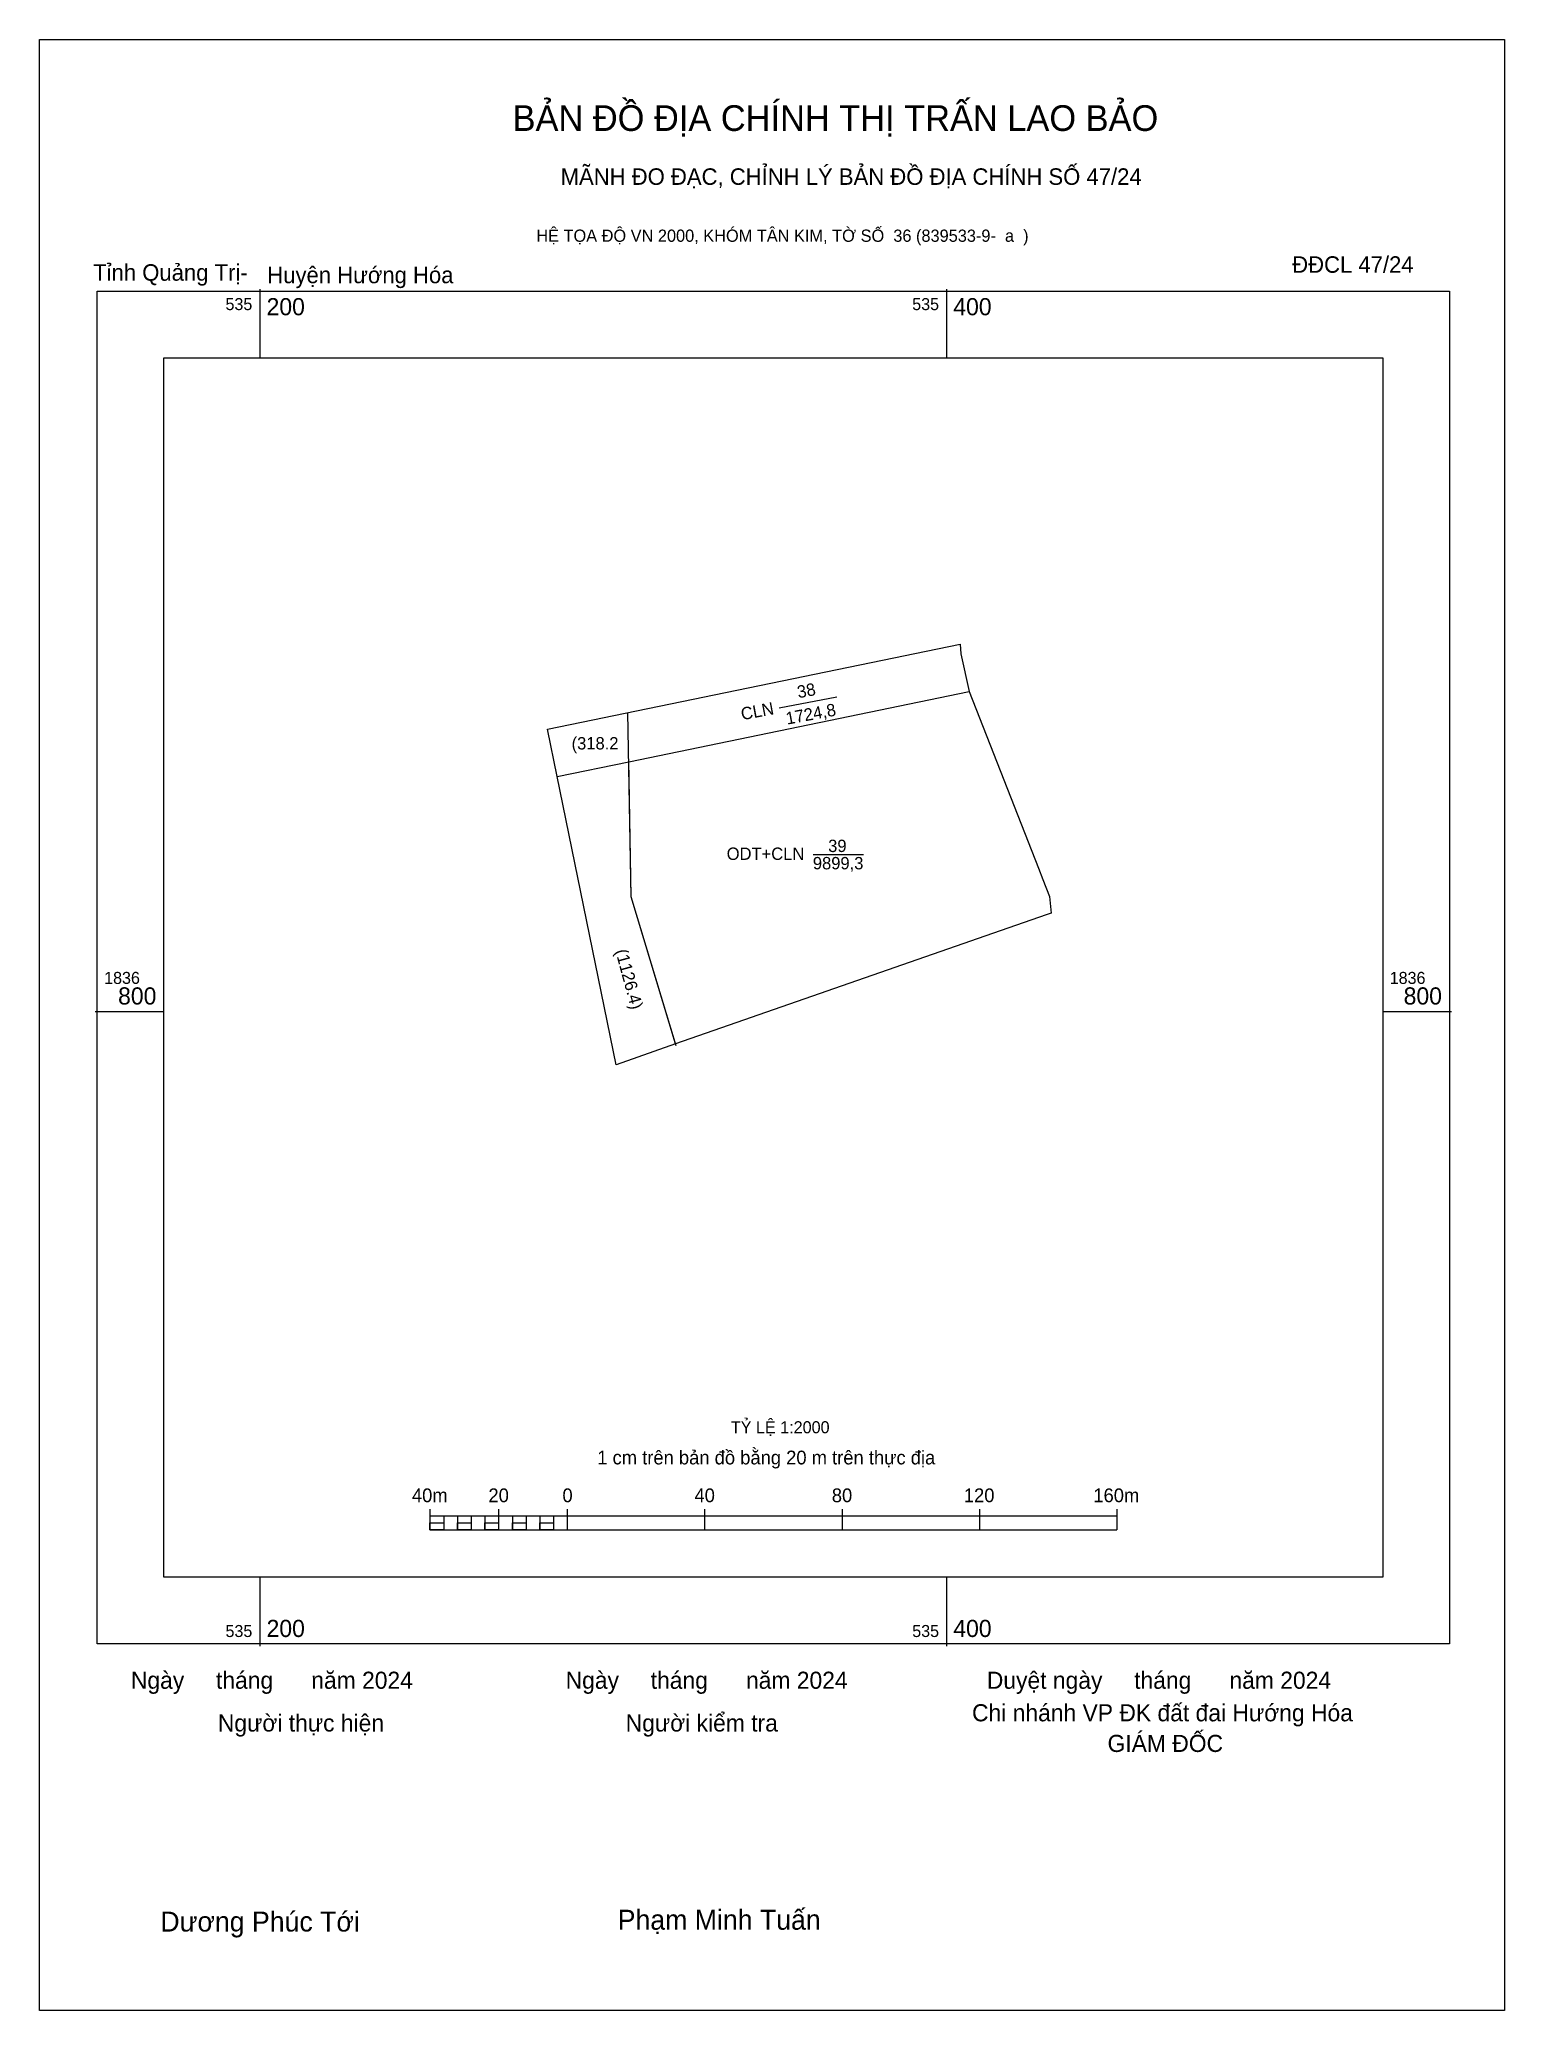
# Model space of a CAD drawing. Extents: x 535136 to 535563, y 1836509 to 1837083.
import ezdxf

# ---------------------------------------------------------------- set-up
doc = ezdxf.new("R2010")
doc.units = 0
for name, color, linetype in [('Level 10', 7, 'Continuous'), ('Level 13', 7, 'Continuous'), ('Level 14', 7, 'Continuous'), ('Level 15', 7, 'Continuous'), ('Level 54', 7, 'Continuous'), ('Level 6', 7, 'Continuous'), ('Level 62', 7, 'Continuous'), ('Level 63', 7, 'Continuous'), ('Level 9', 7, 'Continuous')]:
    doc.layers.add(name, color=color, linetype=linetype)

msp = doc.modelspace()

# ---------------------------------------------------------------- linework, layer by layer
at = {"layer": 'Level 10'}
msp.add_lwpolyline([(535286.67, 1836868.35), (535283.85, 1836882.15), (535404.05, 1836906.95), (535404.17, 1836904.13), (535406.65, 1836893.1)], dxfattribs=at)
msp.add_lwpolyline([(535286.67, 1836868.35), (535283.85, 1836882.15), (535404.05, 1836906.95), (535404.17, 1836904.13), (535406.65, 1836893.1)], dxfattribs=at)
msp.add_lwpolyline([(535286.67, 1836868.35), (535307.51, 1836872.65), (535406.65, 1836893.1), (535426.82, 1836841.67), (535428.09, 1836838.4), (535430.02, 1836833.47), (535430.51, 1836828.62), (535429.02, 1836828.1), (535321.12, 1836790.51), (535303.77, 1836784.46)], close=True, dxfattribs=at)
at = {"layer": 'Level 13'}
for p, q in [((535351.28, 1836888.4), (535368.1, 1836891.54)), ((535351.28, 1836888.4), (535368.1, 1836891.54)), ((535361.19, 1836845.7), (535375.82, 1836845.7))]:
    msp.add_line(p, q, dxfattribs=at)
at = {"layer": 'Level 15'}
msp.add_lwpolyline([(535135.84, 1837082.95), (535562.56, 1837082.95), (535562.56, 1836509.12), (535135.84, 1836509.12)], close=True, dxfattribs=at)
at = {"layer": 'Level 54'}
for points in [[(535321.12, 1836790.51), (535308.22, 1836833.34), (535307.25, 1836886.98)], [(535321.27, 1836790.01), (535308.22, 1836833.34), (535307.5, 1836873.17)]]:
    msp.add_lwpolyline(points, dxfattribs=at)
at = {"layer": 'Level 62'}
msp.add_lwpolyline([(535172.08, 1836990.27), (535527.1, 1836990.27), (535527.1, 1836635.25), (535172.08, 1836635.25)], close=True, dxfattribs=at)
at = {"layer": 'Level 63'}
for p, q in [((535200, 1837010.27), (535200, 1836990.27)), ((535400, 1837010.27), (535400, 1836990.27)), ((535152.08, 1836800), (535172.08, 1836800)), ((535527.1, 1836800), (535547.1, 1836800)), ((535249.59, 1836655.12), (535249.59, 1836649.12)), ((535249.59, 1836653.12), (535449.59, 1836653.12)), ((535253.59, 1836653.12), (535253.59, 1836649.12)), ((535257.59, 1836653.12), (535257.59, 1836649.12)), ((535261.59, 1836653.12), (535261.59, 1836649.12)), ((535265.59, 1836653.12), (535265.59, 1836649.12)), ((535269.59, 1836655.12), (535269.59, 1836649.12)), ((535269.59, 1836653.12), (535269.59, 1836649.12)), ((535273.59, 1836653.12), (535273.59, 1836649.12)), ((535277.59, 1836653.12), (535277.59, 1836649.12)), ((535281.59, 1836653.12), (535281.59, 1836649.12)), ((535285.59, 1836653.12), (535285.59, 1836649.12)), ((535289.59, 1836655.12), (535289.59, 1836649.12)), ((535289.59, 1836653.12), (535289.59, 1836649.12)), ((535329.59, 1836655.12), (535329.59, 1836649.12)), ((535369.59, 1836655.12), (535369.59, 1836649.12)), ((535409.59, 1836655.12), (535409.59, 1836649.12)), ((535449.59, 1836655.12), (535449.59, 1836649.12)), ((535249.59, 1836649.12), (535449.59, 1836649.12)), ((535200, 1836635.25), (535200, 1836615.25)), ((535400, 1836635.25), (535400, 1836615.25))]:
    msp.add_line(p, q, dxfattribs=at)
for points in [[(535152.7, 1837009.65), (535546.48, 1837009.65), (535546.48, 1836615.87), (535152.7, 1836615.87)], [(535249.59, 1836651.12), (535253.59, 1836651.12), (535253.59, 1836649.12), (535249.59, 1836649.12)], [(535249.59, 1836651.12), (535253.59, 1836651.12), (535253.59, 1836649.12), (535249.59, 1836649.12)], [(535257.59, 1836651.12), (535261.59, 1836651.12), (535261.59, 1836649.12), (535257.59, 1836649.12)], [(535265.59, 1836651.12), (535269.59, 1836651.12), (535269.59, 1836649.12), (535265.59, 1836649.12)], [(535273.59, 1836651.12), (535277.59, 1836651.12), (535277.59, 1836649.12), (535273.59, 1836649.12)], [(535281.59, 1836651.12), (535285.59, 1836651.12), (535285.59, 1836649.12), (535281.59, 1836649.12)]]:
    msp.add_lwpolyline(points, close=True, dxfattribs=at)

# ---------------------------------------------------------------- texts
at = {"layer": 'Level 13'}
for s, p in [('38', (535356.89, 1836891.15)), ('38', (535356.89, 1836891.15)), ('CLN', (535340.51, 1836884.76)), ('CLN', (535340.51, 1836884.76)), ('1724,8', (535353.59, 1836883.47)), ('1724,8', (535353.59, 1836883.47))]:
    msp.add_text(s, height=3.6, rotation=10.55395, dxfattribs=at).set_placement(p)
for s, p in [('ODT+CLN', (535336.01, 1836844.1)), ('39', (535365.56, 1836846.39)), ('9899,3', (535361.1, 1836841.35))]:
    msp.add_text(s, height=3.6, dxfattribs=at).set_placement(p)
at = {"layer": 'Level 14'}
msp.add_text('(318.2', height=3.6, dxfattribs=at).set_placement((535290.84, 1836876.25))
msp.add_text('(318.2', height=3.6, dxfattribs=at).set_placement((535290.84, 1836876.25))
msp.add_text('(1126.4)', height=3.6, rotation=285.17831, dxfattribs=at).set_placement((535303.54, 1836817.6))
at = {"layer": 'Level 6'}
msp.add_text('TỶ LỆ 1:2000', height=3.5158, dxfattribs=at).set_placement((535337.22, 1836677.18))
at = {"layer": 'Level 63'}
for s, height, p in [('BẢN ĐỒ ĐỊA CHÍNH THỊ TRẤN LAO BẢO', 7.4873, (535273.66, 1837056.31)), ('MÃNH ĐO ĐẠC, CHỈNH LÝ BẢN ĐỒ ĐỊA CHÍNH SỐ 47/24', 4.8044, (535287.64, 1837040.62)), ('HỆ TỌA ĐỘ VN 2000, KHÓM TÂN KIM, TỜ SỐ  36 (839533-9-  a  )', 3.5565, (535280.56, 1837024.04)), ('535', 3.5, (535190.04, 1837004.15)), ('200', 5, (535202, 1837002.65)), ('535', 3.5, (535390.04, 1837004.15)), ('400', 5, (535402, 1837002.65)), ('1836', 3.5, (535154.7, 1836808)), ('800', 5, (535158.76, 1836802)), ('1836', 3.5, (535529.1, 1836808)), ('800', 5, (535533.16, 1836802)), ('1 cm trên bản đồ bằng 20 m trên thực địa', 4, (535298.31, 1836668.12)), ('40m', 4, (535244.33, 1836657.12)), ('20', 4, (535266.62, 1836657.12)), ('0', 4, (535288.17, 1836657.12)), ('40', 4, (535326.62, 1836657.12)), ('80', 4, (535366.62, 1836657.12)), ('120', 4, (535405.07, 1836657.12)), ('160m', 4, (535442.78, 1836657.12)), ('200', 5, (535202, 1836617.87)), ('400', 5, (535402, 1836617.87)), ('535', 3.5, (535190.04, 1836617.87)), ('535', 3.5, (535390.04, 1836617.87)), ('Ngày     tháng      năm 2024', 4.9766, (535162.49, 1836602.8)), ('Ngày     tháng      năm 2024', 4.9766, (535289.1, 1836602.8)), ('Duyệt ngày     tháng      năm 2024', 4.9766, (535411.77, 1836602.8)), ('Người thực hiện', 4.9766, (535187.81, 1836590.36)), ('Người kiểm tra', 4.9766, (535306.59, 1836590.36)), ('Chi nhánh VP ĐK đất đai Hướng Hóa', 4.9766, (535407.46, 1836593.33)), ('GIÁM ĐỐC', 4.977, (535446.92, 1836584.41)), ('Dương Phúc Tới', 5.8048, (535171.07, 1836532.13)), ('Phạm Minh Tuấn', 5.8048, (535304.27, 1836532.66))]:
    msp.add_text(s, height=height, dxfattribs=at).set_placement(p)
at = {"layer": 'Level 9'}
for s, height, p in [('ĐĐCL 47/24', 4.804, (535500.7, 1837015.02)), ('Tỉnh Quảng Trị-', 4.8044, (535151.51, 1837012.7)), ('Huyện Hướng Hóa', 4.8044, (535202.21, 1837011.98))]:
    msp.add_text(s, height=height, dxfattribs=at).set_placement(p)

doc.saveas('drawing.dxf')
